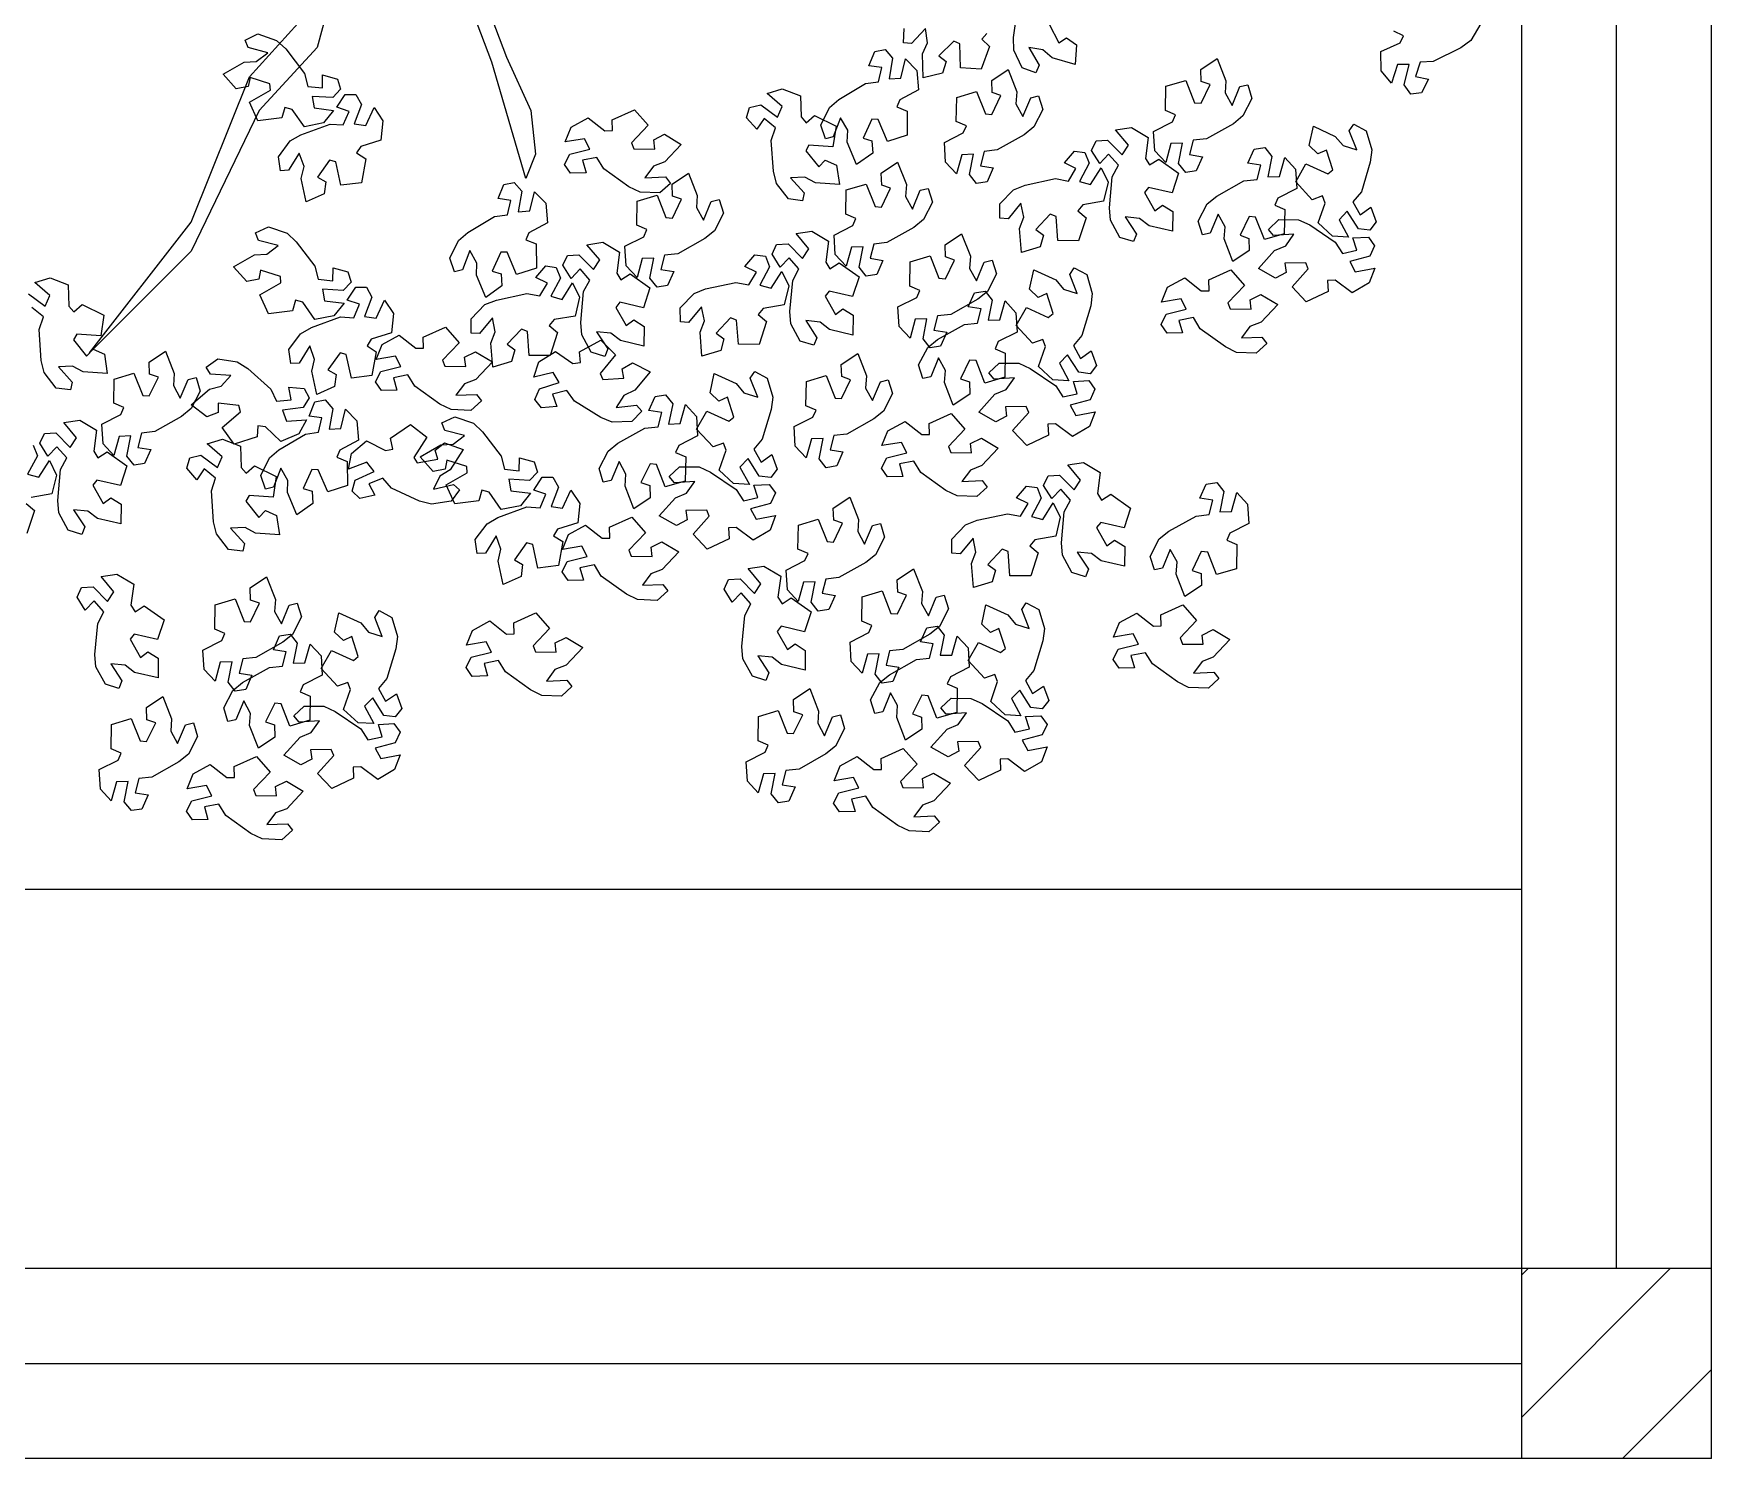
# Model space of a CAD drawing. Header units: centimetres. Extents: x -3096 to 13885, y -3131 to 5891.
# Drawn here: x 2919.3 to 3184.4, y 4113.3 to 4338.5 of the extents above; entities that cross this region are included whole.
import ezdxf

# ---------------------------------------------------------------- set-up
doc = ezdxf.new("R2010")
doc.units = ezdxf.units.CM
doc.layers.add('alberi', color=74, linetype='Continuous')

msp = doc.modelspace()

# ---------------------------------------------------------------- hatches: boundary and pattern name
at = {"transparency": 33554508}
h = msp.add_hatch(dxfattribs=at)
h.set_pattern_fill('ANSI31', color=256, scale=5)
h.paths.add_polyline_path([(2804.42, 4518.3), (2774.42, 4518.3), (2774.42, 4488.3), (2804.42, 4488.3)])
h.paths.add_polyline_path([(2804.42, 4143.3), (2774.42, 4143.3), (2774.42, 4113.3), (2804.42, 4113.3)])
h.paths.add_polyline_path([(3184.42, 4143.3), (3154.42, 4143.3), (3154.42, 4113.3), (3184.42, 4113.3)])

# ---------------------------------------------------------------- linework, layer by layer
for p, q in [((3154.42, 4518.3), (3154.42, 4143.3)), ((3184.42, 4113.3), (3184.42, 4518.3)), ((3169.42, 4143.3), (3169.42, 4488.3)), ((2804.42, 4203.3), (3154.42, 4203.3)), ((3184.42, 4143.3), (3154.42, 4143.3)), ((3154.42, 4143.3), (3154.42, 4113.3)), ((2804.42, 4128.3), (3154.42, 4128.3))]:
    msp.add_line(p, q)
for points in [[(3154.42, 4143.3), (3154.42, 4143.3), (2804.42, 4143.3), (2804.42, 4518.3)], [(3184.42, 4113.3), (3184.42, 4113.3), (2774.42, 4113.3), (2774.42, 4113.3)]]:
    msp.add_lwpolyline(points)
at = {"layer": 'alberi', "color": 42}
for points in [[(2969.53, 4356.19), (2964.17, 4336.29), (2954.97, 4326.34), (2944.25, 4304.14), (2928.16, 4288.06), (2944.25, 4308.73), (2953.44, 4331.7), (2961.1, 4340.12), (2964.17, 4349.3)], [(2984.85, 4354.66), (2991.75, 4340.88), (2994.05, 4334.76), (2997.88, 4326.34), (2998.65, 4319.45), (2997.11, 4315.62), (2991.75, 4333.99), (2989.45, 4340.12), (2981.79, 4348.54), (2979.49, 4353.9)]]:
    msp.add_lwpolyline(points, dxfattribs=at)
at = {"layer": 'alberi'}
for points in [[(3079.81, 4339.98), (3081.3, 4337.04), (3082.53, 4337.86), (3084.1, 4336.75), (3083.91, 4333.65), (3080.25, 4334.69), (3078.81, 4335.95), (3076.57, 4336.29), (3078.19, 4333.5), (3077.66, 4332.33), (3075.54, 4333.1), (3074.2, 4335.91), (3074.14, 4337.87), (3074.82, 4342.71)], [(3069.97, 4338.53), (3069.13, 4337.65), (3070.39, 4336.46), (3070.39, 4336.46), (3069.03, 4332.88), (3065.76, 4333.08), (3065.66, 4336.89), (3064.72, 4337.31), (3062.36, 4335.01), (3063.51, 4334.08), (3062.92, 4332.25), (3059.9, 4331.51), (3059.8, 4335.31), (3060.58, 4337.06), (3060.23, 4339.3), (3058.06, 4336.92), (3056.78, 4337.07), (3056.88, 4339.33)], [(3147.98, 4340.13), (3146.42, 4337.43), (3144.84, 4336.27), (3140.46, 4334.09), (3138.38, 4333.97), (3137.69, 4331.75), (3139.7, 4331.31), (3138.62, 4329.13), (3136.94, 4328.95), (3135.89, 4330.43), (3135.89, 4330.43), (3136.68, 4333.6), (3134.83, 4333.63), (3133.85, 4330.67), (3132.23, 4332.6), (3132.19, 4335.68), (3135.24, 4337.05), (3135.78, 4338.13), (3134.22, 4338.9)], [(2918.55, 4297.37), (2921.19, 4295.43), (2921.92, 4297.13), (2919.55, 4299.16), (2921.95, 4299.92), (2924.82, 4298.79), (2924.92, 4295.45), (2925.72, 4294.53), (2927.02, 4295.68), (2927.02, 4295.68), (2930.46, 4293.99), (2929.96, 4290.76), (2926.16, 4291), (2925.66, 4290.11), (2927.73, 4287.55), (2928.76, 4288.61), (2930.53, 4287.85), (2930.99, 4284.78), (2927.19, 4285.03), (2925.52, 4285.96), (2923.26, 4285.82), (2925.43, 4283.44), (2925.16, 4282.18), (2922.93, 4282.49), (2921.02, 4284.96), (2920.56, 4286.86), (2920.21, 4291.74), (2920.89, 4293.72), (2919.09, 4295.2)], [(2919.29, 4273.44), (2919.96, 4271.75), (2919.96, 4271.75), (2918.41, 4268.87), (2920.2, 4268.38), (2921.87, 4271.01), (2922.97, 4268.74), (2922.25, 4265.74), (2918.96, 4265.17)], [(2918.17, 4264.25), (2919.49, 4263.12), (2919.49, 4263.12), (2918.3, 4259.48)]]:
    msp.add_lwpolyline(points, dxfattribs=at)
for points in [[(2954.8, 4338.45), (2957.74, 4337.42), (2959.18, 4336.09), (2962.14, 4332.2), (2962.65, 4330.17), (2964.97, 4329.92), (2965.01, 4331.97), (2967.36, 4331.32), (2967.85, 4329.71), (2966.6, 4328.39), (2966.6, 4328.39), (2963.34, 4328.57), (2963.65, 4326.75), (2966.74, 4326.35), (2965.16, 4324.39), (2962.13, 4323.77), (2960.22, 4326.51), (2959.05, 4326.84), (2958.59, 4325.17), (2958.59, 4325.17), (2954.79, 4324.7), (2953.44, 4327.68), (2956.75, 4329.56), (2956.68, 4330.58), (2953.55, 4331.59), (2953.27, 4330.13), (2951.37, 4329.8), (2949.3, 4332.12), (2952.62, 4333.99), (2954.53, 4334.12), (2956.35, 4335.48), (2953.23, 4336.29), (2952.76, 4337.49)], [(3043.72, 4324.01), (3045.07, 4326.82), (3046.56, 4328.1), (3050.76, 4330.6), (3052.83, 4330.87), (3053.35, 4333.15), (3051.31, 4333.43), (3052.23, 4335.68), (3053.89, 4335.99), (3055.05, 4334.6), (3055.05, 4334.6), (3054.5, 4331.37), (3056.35, 4331.48), (3057.1, 4334.5), (3058.86, 4332.7), (3059.13, 4329.63), (3056.19, 4328.04), (3055.73, 4326.92), (3057.34, 4326.27), (3057.34, 4326.27), (3057.37, 4322.44), (3054.26, 4321.44), (3052.77, 4324.95), (3051.75, 4324.99), (3050.39, 4321.99), (3051.8, 4321.55), (3051.92, 4319.63), (3049.38, 4317.83), (3047.9, 4321.34), (3047.98, 4323.25), (3046.84, 4325.21), (3045.68, 4322.2), (3044.44, 4321.88)], [(3111.83, 4328.27), (3110.41, 4325.5), (3108.89, 4324.26), (3104.63, 4321.87), (3102.55, 4321.64), (3101.98, 4319.38), (3104.01, 4319.05), (3103.03, 4316.82), (3101.37, 4316.56), (3100.24, 4317.97), (3100.24, 4317.97), (3100.87, 4321.18), (3099.02, 4321.12), (3098.2, 4318.12), (3096.48, 4319.96), (3096.28, 4323.04), (3099.26, 4324.55), (3099.75, 4325.67), (3098.15, 4326.35), (3098.15, 4326.35), (3098.22, 4330.18), (3101.36, 4331.11), (3102.75, 4327.57), (3103.78, 4327.5), (3105.21, 4330.46), (3103.81, 4330.94), (3103.74, 4332.86), (3106.33, 4334.59), (3107.72, 4331.05), (3107.58, 4329.14), (3108.68, 4327.15), (3109.91, 4330.13), (3111.16, 4330.43)], [(3078.8, 4326.52), (3077.37, 4323.75), (3075.85, 4322.51), (3071.59, 4320.12), (3069.51, 4319.89), (3068.94, 4317.63), (3070.97, 4317.3), (3070, 4315.07), (3068.33, 4314.8), (3067.2, 4316.22), (3067.2, 4316.22), (3067.84, 4319.43), (3065.99, 4319.37), (3065.16, 4316.36), (3063.44, 4318.21), (3063.25, 4321.29), (3066.23, 4322.8), (3066.71, 4323.91), (3065.12, 4324.6), (3065.12, 4324.6), (3065.18, 4328.43), (3068.32, 4329.36), (3069.72, 4325.81), (3070.74, 4325.74), (3072.18, 4328.71), (3070.77, 4329.19), (3070.71, 4331.11), (3073.29, 4332.84), (3074.68, 4329.3), (3074.55, 4327.39), (3075.64, 4325.4), (3076.87, 4328.38), (3078.13, 4328.67)], [(2958.03, 4319.04), (2959.89, 4321.55), (2961.59, 4322.52), (2966.19, 4324.18), (2968.28, 4324.07), (2969.21, 4326.2), (2967.26, 4326.86), (2968.59, 4328.9), (2970.27, 4328.89), (2971.15, 4327.31), (2971.15, 4327.31), (2970, 4324.25), (2971.84, 4324), (2973.15, 4326.83), (2974.54, 4324.73), (2974.23, 4321.67), (2971.04, 4320.66), (2970.38, 4319.64), (2971.84, 4318.7), (2971.84, 4318.7), (2971.15, 4314.93), (2967.9, 4314.53), (2967.1, 4318.26), (2966.11, 4318.49), (2964.21, 4315.8), (2965.51, 4315.1), (2965.27, 4313.19), (2962.43, 4311.91), (2961.64, 4315.63), (2962.08, 4317.49), (2961.33, 4319.63), (2959.63, 4316.9), (2958.34, 4316.81)], [(3038.6, 4312.37), (3036.7, 4314.84), (3036.23, 4316.74), (3035.88, 4321.62), (3036.56, 4323.59), (3034.76, 4325.07), (3033.6, 4323.38), (3031.99, 4325.21), (3032.46, 4326.83), (3034.23, 4327.25), (3034.23, 4327.25), (3036.86, 4325.31), (3037.59, 4327), (3035.23, 4329.03), (3037.63, 4329.8), (3040.49, 4328.67), (3040.59, 4325.33), (3041.39, 4324.41), (3042.7, 4325.56), (3042.7, 4325.56), (3046.13, 4323.87), (3045.63, 4320.63), (3041.83, 4320.88), (3041.33, 4319.99), (3043.4, 4317.43), (3044.43, 4318.49), (3046.2, 4317.73), (3046.66, 4314.66), (3042.87, 4314.91), (3041.2, 4315.84), (3038.93, 4315.7), (3041.1, 4313.32), (3040.83, 4312.06)], [(3018.29, 4313.32), (3015.17, 4313.44), (3013.41, 4314.29), (3009.44, 4317.14), (3008.35, 4318.93), (3006.06, 4318.49), (3006.62, 4316.51), (3004.19, 4316.45), (3003.24, 4317.84), (3004.05, 4319.47), (3004.05, 4319.47), (3007.23, 4320.25), (3006.39, 4321.9), (3003.32, 4321.38), (3004.26, 4323.72), (3006.97, 4325.2), (3009.6, 4323.14), (3010.81, 4323.17), (3010.76, 4324.9), (3010.76, 4324.9), (3014.26, 4326.47), (3016.43, 4324.01), (3013.81, 4321.25), (3014.17, 4320.29), (3017.47, 4320.25), (3017.31, 4321.72), (3019.02, 4322.59), (3021.68, 4320.99), (3019.06, 4318.23), (3017.28, 4317.54), (3015.94, 4315.71), (3019.16, 4315.85), (3019.96, 4314.84)], [(3090.95, 4306.3), (3089.47, 4309.04), (3089.31, 4310.99), (3089.74, 4315.86), (3090.73, 4317.7), (3089.19, 4319.45), (3087.77, 4317.97), (3086.48, 4320.03), (3087.2, 4321.55), (3089.01, 4321.68), (3089.01, 4321.68), (3091.3, 4319.34), (3092.3, 4320.9), (3090.29, 4323.29), (3092.78, 4323.66), (3095.43, 4322.08), (3094.99, 4318.77), (3095.63, 4317.74), (3097.1, 4318.66), (3097.1, 4318.66), (3100.22, 4316.44), (3099.21, 4313.33), (3095.5, 4314.18), (3094.86, 4313.38), (3096.5, 4310.52), (3097.69, 4311.41), (3099.31, 4310.37), (3099.28, 4307.26), (3095.57, 4308.12), (3094.07, 4309.31), (3091.81, 4309.53), (3093.57, 4306.83), (3093.1, 4305.63)], [(3129.88, 4323.12), (3130.78, 4320.13), (3130.53, 4318.19), (3129.12, 4313.51), (3127.77, 4311.91), (3128.92, 4309.88), (3130.62, 4311.05), (3131.46, 4308.76), (3130.44, 4307.42), (3128.64, 4307.66), (3128.64, 4307.66), (3126.88, 4310.42), (3125.59, 4309.09), (3127.07, 4306.35), (3124.56, 4306.49), (3122.28, 4308.58), (3123.39, 4311.73), (3122.97, 4312.87), (3121.34, 4312.26), (3121.34, 4312.26), (3118.74, 4315.07), (3120.36, 4317.92), (3123.82, 4316.33), (3124.61, 4316.98), (3123.59, 4320.11), (3122.25, 4319.49), (3120.87, 4320.83), (3121.53, 4323.87), (3124.99, 4322.27), (3126.22, 4320.81), (3128.38, 4320.13), (3127.21, 4323.13), (3127.91, 4324.21)], [(3061.36, 4311.88), (3059.93, 4309.11), (3058.41, 4307.87), (3054.15, 4305.48), (3052.07, 4305.25), (3051.5, 4302.99), (3053.53, 4302.66), (3052.55, 4300.43), (3050.89, 4300.16), (3049.76, 4301.58), (3049.76, 4301.58), (3050.4, 4304.79), (3048.55, 4304.73), (3047.72, 4301.73), (3046, 4303.57), (3045.81, 4306.65), (3048.78, 4308.16), (3049.27, 4309.28), (3047.68, 4309.96), (3047.68, 4309.96), (3047.74, 4313.79), (3050.88, 4314.72), (3052.28, 4311.18), (3053.3, 4311.1), (3054.74, 4314.07), (3053.33, 4314.55), (3053.26, 4316.47), (3055.85, 4318.2), (3057.24, 4314.66), (3057.11, 4312.75), (3058.2, 4310.76), (3059.43, 4313.74), (3060.69, 4314.03)], [(3072, 4311.58), (3074.17, 4313.81), (3075.99, 4314.55), (3080.77, 4315.58), (3082.82, 4315.19), (3084.03, 4317.18), (3082.19, 4318.09), (3083.78, 4319.94), (3085.44, 4319.7), (3086.11, 4318.02), (3086.11, 4318.02), (3084.56, 4315.13), (3086.34, 4314.65), (3088.02, 4317.28), (3089.12, 4315.01), (3088.4, 4312.01), (3085.11, 4311.44), (3084.31, 4310.52), (3085.64, 4309.39), (3085.64, 4309.39), (3084.45, 4305.75), (3081.18, 4305.79), (3080.88, 4309.59), (3079.93, 4309.96), (3077.68, 4307.54), (3078.88, 4306.67), (3078.38, 4304.82), (3075.41, 4303.92), (3075.12, 4307.72), (3075.8, 4309.5), (3075.34, 4311.72), (3073.29, 4309.24), (3072.01, 4309.32)], [(3103.33, 4308.84), (3104.77, 4311.61), (3106.29, 4312.84), (3110.56, 4315.22), (3112.64, 4315.44), (3113.22, 4317.69), (3111.19, 4318.03), (3112.17, 4320.26), (3113.84, 4320.52), (3114.96, 4319.1), (3114.96, 4319.1), (3114.32, 4315.89), (3116.17, 4315.94), (3117.01, 4318.95), (3118.72, 4317.1), (3118.9, 4314.02), (3115.92, 4312.51), (3115.43, 4311.4), (3117.02, 4310.71), (3117.02, 4310.71), (3116.94, 4306.88), (3113.8, 4305.96), (3112.41, 4309.51), (3111.39, 4309.59), (3109.95, 4306.63), (3111.35, 4306.14), (3111.41, 4304.22), (3108.82, 4302.5), (3107.44, 4306.05), (3107.58, 4307.95), (3106.49, 4309.95), (3105.25, 4306.97), (3103.99, 4306.68)], [(3028.32, 4310.13), (3026.9, 4307.35), (3025.37, 4306.12), (3021.11, 4303.72), (3019.04, 4303.5), (3018.46, 4301.24), (3020.49, 4300.91), (3019.52, 4298.68), (3017.86, 4298.41), (3016.73, 4299.83), (3016.73, 4299.83), (3017.36, 4303.04), (3015.51, 4302.98), (3014.68, 4299.97), (3012.97, 4301.82), (3012.77, 4304.89), (3015.75, 4306.41), (3016.24, 4307.52), (3014.64, 4308.21), (3014.64, 4308.21), (3014.71, 4312.04), (3017.85, 4312.97), (3019.24, 4309.42), (3020.26, 4309.35), (3021.7, 4312.32), (3020.3, 4312.8), (3020.23, 4314.72), (3022.81, 4316.45), (3024.2, 4312.91), (3024.07, 4311), (3025.17, 4309.01), (3026.4, 4311.99), (3027.65, 4312.28)], [(2985.12, 4303), (2986.48, 4305.81), (2987.97, 4307.09), (2992.17, 4309.59), (2994.24, 4309.86), (2994.76, 4312.14), (2992.72, 4312.42), (2993.64, 4314.67), (2995.29, 4314.98), (2996.46, 4313.59), (2996.46, 4313.59), (2995.9, 4310.36), (2997.75, 4310.47), (2998.5, 4313.49), (3000.27, 4311.69), (3000.54, 4308.62), (2997.6, 4307.03), (2997.14, 4305.91), (2998.75, 4305.26), (2998.75, 4305.26), (2998.78, 4301.43), (2995.66, 4300.43), (2994.18, 4303.94), (2993.16, 4303.98), (2991.79, 4300.98), (2993.21, 4300.54), (2993.32, 4298.62), (2990.78, 4296.82), (2989.3, 4300.33), (2989.39, 4302.24), (2988.25, 4304.2), (2987.09, 4301.19), (2985.84, 4300.87)], [(2956.45, 4307.98), (2959.39, 4306.96), (2960.83, 4305.62), (2963.79, 4301.73), (2964.3, 4299.7), (2966.62, 4299.45), (2966.66, 4301.51), (2969.01, 4300.85), (2969.5, 4299.24), (2968.25, 4297.92), (2968.25, 4297.92), (2964.98, 4298.11), (2965.3, 4296.28), (2968.39, 4295.88), (2966.8, 4293.92), (2963.78, 4293.31), (2961.87, 4296.05), (2960.7, 4296.37), (2960.24, 4294.7), (2960.24, 4294.7), (2956.44, 4294.23), (2955.09, 4297.22), (2958.4, 4299.09), (2958.33, 4300.11), (2955.2, 4301.12), (2954.92, 4299.67), (2953.02, 4299.33), (2950.95, 4301.65), (2954.27, 4303.52), (2956.18, 4303.65), (2957.99, 4305.01), (2954.87, 4305.82), (2954.41, 4307.02)], [(3116.05, 4309.13), (3119.17, 4309.09), (3120.95, 4308.28), (3124.99, 4305.53), (3126.12, 4303.77), (3128.4, 4304.27), (3127.79, 4306.23), (3130.22, 4306.35), (3131.2, 4304.98), (3130.43, 4303.34), (3130.43, 4303.34), (3127.28, 4302.48), (3128.16, 4300.85), (3131.22, 4301.45), (3130.33, 4299.09), (3127.66, 4297.54), (3124.98, 4299.53), (3123.77, 4299.47), (3123.86, 4297.74), (3123.86, 4297.74), (3120.41, 4296.09), (3118.18, 4298.49), (3120.73, 4301.32), (3120.33, 4302.26), (3117.04, 4302.23), (3117.24, 4300.76), (3115.55, 4299.84), (3112.84, 4301.38), (3115.4, 4304.21), (3117.16, 4304.94), (3118.46, 4306.81), (3115.24, 4306.58), (3114.42, 4307.57)], [(3007.44, 4288.15), (3005.95, 4290.9), (3005.8, 4292.85), (3006.23, 4297.72), (3007.22, 4299.56), (3005.68, 4301.31), (3004.26, 4299.82), (3002.97, 4301.89), (3003.69, 4303.41), (3005.5, 4303.54), (3005.5, 4303.54), (3007.79, 4301.2), (3008.79, 4302.76), (3006.77, 4305.14), (3009.27, 4305.52), (3011.91, 4303.94), (3011.48, 4300.62), (3012.12, 4299.59), (3013.59, 4300.52), (3013.59, 4300.52), (3016.71, 4298.3), (3015.7, 4295.19), (3011.99, 4296.04), (3011.35, 4295.24), (3012.98, 4292.38), (3014.17, 4293.26), (3015.8, 4292.23), (3015.76, 4289.12), (3012.05, 4289.98), (3010.56, 4291.17), (3008.3, 4291.39), (3010.06, 4288.69), (3009.59, 4287.49)], [(3040.47, 4289.9), (3038.99, 4292.65), (3038.83, 4294.6), (3039.27, 4299.47), (3040.26, 4301.31), (3038.72, 4303.06), (3037.29, 4301.57), (3036.01, 4303.64), (3036.73, 4305.16), (3038.54, 4305.29), (3038.54, 4305.29), (3040.82, 4302.95), (3041.82, 4304.51), (3039.81, 4306.9), (3042.3, 4307.27), (3044.95, 4305.69), (3044.51, 4302.38), (3045.16, 4301.34), (3046.63, 4302.27), (3046.63, 4302.27), (3049.75, 4300.05), (3048.74, 4296.94), (3045.02, 4297.79), (3044.39, 4296.99), (3046.02, 4294.13), (3047.21, 4295.01), (3048.83, 4293.98), (3048.8, 4290.87), (3045.09, 4291.73), (3043.59, 4292.92), (3041.33, 4293.14), (3043.09, 4290.44), (3042.63, 4289.24)], [(3071.45, 4300.53), (3070.03, 4297.76), (3068.51, 4296.52), (3064.24, 4294.13), (3062.17, 4293.9), (3061.59, 4291.64), (3063.62, 4291.31), (3062.65, 4289.08), (3060.99, 4288.82), (3059.86, 4290.24), (3059.86, 4290.24), (3060.49, 4293.44), (3058.64, 4293.38), (3057.81, 4290.38), (3056.1, 4292.22), (3055.9, 4295.3), (3058.88, 4296.81), (3059.37, 4297.93), (3057.77, 4298.61), (3057.77, 4298.61), (3057.84, 4302.44), (3060.98, 4303.37), (3062.37, 4299.83), (3063.39, 4299.76), (3064.83, 4302.72), (3063.43, 4303.2), (3063.36, 4305.12), (3065.94, 4306.85), (3067.34, 4303.31), (3067.2, 4301.4), (3068.3, 4299.41), (3069.53, 4302.39), (3070.78, 4302.69)], [(3021.52, 4295.19), (3023.7, 4297.42), (3025.52, 4298.15), (3030.29, 4299.19), (3032.34, 4298.8), (3033.56, 4300.79), (3031.71, 4301.7), (3033.3, 4303.55), (3034.97, 4303.31), (3035.63, 4301.62), (3035.63, 4301.62), (3034.08, 4298.74), (3035.87, 4298.26), (3037.54, 4300.89), (3038.64, 4298.62), (3037.92, 4295.62), (3034.63, 4295.05), (3033.84, 4294.13), (3035.16, 4293), (3035.16, 4293), (3033.97, 4289.36), (3030.7, 4289.4), (3030.41, 4293.2), (3029.45, 4293.56), (3027.21, 4291.15), (3028.41, 4290.28), (3027.91, 4288.42), (3024.93, 4287.53), (3024.64, 4291.32), (3025.33, 4293.11), (3024.86, 4295.33), (3022.81, 4292.85), (3021.53, 4292.93)], [(2988.49, 4293.43), (2990.66, 4295.67), (2992.48, 4296.4), (2997.26, 4297.44), (2999.31, 4297.04), (3000.52, 4299.04), (2998.68, 4299.95), (3000.26, 4301.79), (3001.93, 4301.56), (3002.59, 4299.87), (3002.59, 4299.87), (3001.05, 4296.99), (3002.83, 4296.5), (3004.51, 4299.13), (3005.61, 4296.87), (3004.89, 4293.87), (3001.6, 4293.3), (3000.8, 4292.38), (3002.13, 4291.25), (3002.13, 4291.25), (3000.94, 4287.61), (2997.66, 4287.64), (2997.37, 4291.44), (2996.42, 4291.81), (2994.17, 4289.4), (2995.37, 4288.53), (2994.87, 4286.67), (2991.89, 4285.78), (2991.6, 4289.57), (2992.29, 4291.36), (2991.83, 4293.58), (2989.78, 4291.09), (2988.49, 4291.18)], [(3085.72, 4300.42), (3086.61, 4297.44), (3086.37, 4295.49), (3084.95, 4290.81), (3083.61, 4289.21), (3084.76, 4287.18), (3086.45, 4288.35), (3087.29, 4286.07), (3086.28, 4284.72), (3084.48, 4284.97), (3084.48, 4284.97), (3082.71, 4287.72), (3081.42, 4286.4), (3082.9, 4283.65), (3080.39, 4283.8), (3078.12, 4285.88), (3079.22, 4289.04), (3078.8, 4290.18), (3077.17, 4289.57), (3077.17, 4289.57), (3074.57, 4292.38), (3076.19, 4295.22), (3079.65, 4293.63), (3080.44, 4294.29), (3079.42, 4297.42), (3078.08, 4296.79), (3076.7, 4298.13), (3077.37, 4301.17), (3080.82, 4299.58), (3082.05, 4298.11), (3084.21, 4297.43), (3083.04, 4300.43), (3083.74, 4301.51)], [(3112.52, 4288.01), (3109.41, 4288.13), (3107.64, 4288.99), (3103.67, 4291.83), (3102.58, 4293.62), (3100.3, 4293.18), (3100.86, 4291.2), (3098.42, 4291.14), (3097.48, 4292.54), (3098.28, 4294.16), (3098.28, 4294.16), (3101.46, 4294.94), (3100.62, 4296.6), (3097.55, 4296.07), (3098.49, 4298.41), (3101.2, 4299.89), (3103.83, 4297.83), (3105.05, 4297.86), (3104.99, 4299.6), (3104.99, 4299.6), (3108.49, 4301.16), (3110.66, 4298.7), (3108.04, 4295.94), (3108.41, 4294.98), (3111.7, 4294.94), (3111.54, 4296.41), (3113.25, 4297.29), (3115.92, 4295.68), (3113.3, 4292.92), (3111.51, 4292.23), (3110.17, 4290.4), (3113.39, 4290.54), (3114.19, 4289.53)], [(2959.68, 4288.58), (2961.54, 4291.08), (2963.24, 4292.05), (2967.84, 4293.72), (2969.92, 4293.6), (2970.86, 4295.74), (2968.91, 4296.39), (2970.24, 4298.44), (2971.92, 4298.43), (2972.8, 4296.84), (2972.8, 4296.84), (2971.65, 4293.78), (2973.49, 4293.54), (2974.8, 4296.37), (2976.19, 4294.27), (2975.88, 4291.2), (2972.69, 4290.19), (2972.03, 4289.17), (2973.49, 4288.23), (2973.49, 4288.23), (2972.8, 4284.47), (2969.55, 4284.06), (2968.75, 4287.79), (2967.76, 4288.03), (2965.86, 4285.34), (2967.16, 4284.63), (2966.91, 4282.73), (2964.08, 4281.44), (2963.29, 4285.16), (2963.73, 4287.02), (2962.98, 4289.17), (2961.28, 4286.43), (2959.99, 4286.34)], [(3059.17, 4286.14), (3060.6, 4288.91), (3062.13, 4290.14), (3066.39, 4292.52), (3068.47, 4292.74), (3069.05, 4295), (3067.02, 4295.33), (3068.01, 4297.56), (3069.67, 4297.82), (3070.8, 4296.4), (3070.8, 4296.4), (3070.15, 4293.19), (3072, 4293.25), (3072.84, 4296.25), (3074.55, 4294.4), (3074.73, 4291.32), (3071.75, 4289.82), (3071.26, 4288.71), (3072.85, 4288.01), (3072.85, 4288.01), (3072.77, 4284.18), (3069.63, 4283.27), (3068.25, 4286.82), (3067.22, 4286.89), (3065.78, 4283.93), (3067.18, 4283.45), (3067.24, 4281.53), (3064.65, 4279.8), (3063.27, 4283.35), (3063.41, 4285.26), (3062.32, 4287.25), (3061.08, 4284.28), (3059.83, 4283.99)], [(2988.43, 4278.95), (2985.31, 4279.07), (2983.55, 4279.93), (2979.58, 4282.77), (2978.49, 4284.56), (2976.21, 4284.12), (2976.76, 4282.14), (2974.33, 4282.08), (2973.39, 4283.48), (2974.19, 4285.1), (2974.19, 4285.1), (2977.37, 4285.89), (2976.53, 4287.54), (2973.46, 4287.01), (2974.4, 4289.35), (2977.11, 4290.83), (2979.74, 4288.77), (2980.96, 4288.8), (2980.9, 4290.54), (2980.9, 4290.54), (2984.4, 4292.1), (2986.57, 4289.65), (2983.95, 4286.88), (2984.32, 4285.93), (2987.61, 4285.88), (2987.45, 4287.35), (2989.16, 4288.23), (2991.83, 4286.62), (2989.2, 4283.86), (2987.42, 4283.17), (2986.08, 4281.34), (2989.3, 4281.48), (2990.1, 4280.47)], [(3013.88, 4277.18), (3010.76, 4277.09), (3008.95, 4277.82), (3004.79, 4280.4), (3003.59, 4282.11), (3001.33, 4281.52), (3002.02, 4279.58), (2999.6, 4279.35), (2998.56, 4280.68), (2999.26, 4282.36), (2999.26, 4282.36), (3002.37, 4283.35), (3001.43, 4284.94), (2998.4, 4284.21), (2999.18, 4286.61), (3001.78, 4288.27), (3004.55, 4286.39), (3005.76, 4286.5), (3005.59, 4288.23), (3005.59, 4288.23), (3008.97, 4290.03), (3011.3, 4287.73), (3008.87, 4284.79), (3009.3, 4283.86), (3012.59, 4284.04), (3012.33, 4285.5), (3013.98, 4286.49), (3016.75, 4285.06), (3014.32, 4282.13), (3012.59, 4281.32), (3011.37, 4279.4), (3014.58, 4279.77), (3015.44, 4278.81)], [(2945.68, 4282), (2944.26, 4279.23), (2942.74, 4278), (2938.48, 4275.6), (2936.4, 4275.37), (2935.83, 4273.11), (2937.86, 4272.78), (2936.88, 4270.55), (2935.22, 4270.29), (2934.09, 4271.71), (2934.09, 4271.71), (2934.72, 4274.91), (2932.87, 4274.85), (2932.05, 4271.85), (2930.33, 4273.69), (2930.13, 4276.77), (2933.11, 4278.28), (2933.6, 4279.4), (2932, 4280.09), (2932, 4280.09), (2932.07, 4283.91), (2935.21, 4284.84), (2936.61, 4281.3), (2937.63, 4281.23), (2939.06, 4284.19), (2937.66, 4284.67), (2937.59, 4286.59), (2940.18, 4288.32), (2941.57, 4284.78), (2941.43, 4282.87), (2942.53, 4280.88), (2943.76, 4283.86), (2945.01, 4284.16)], [(2948.44, 4287.09), (2951.53, 4286.64), (2953.19, 4285.59), (2956.83, 4282.33), (2957.71, 4280.43), (2960.03, 4280.62), (2959.69, 4282.65), (2962.12, 4282.44), (2962.91, 4280.95), (2961.92, 4279.43), (2961.92, 4279.43), (2958.68, 4278.99), (2959.33, 4277.26), (2962.45, 4277.45), (2961.25, 4275.23), (2958.4, 4274.05), (2956.01, 4276.38), (2954.8, 4276.49), (2954.66, 4274.76), (2954.66, 4274.76), (2951.02, 4273.59), (2949.13, 4276.26), (2952.03, 4278.72), (2951.77, 4279.71), (2948.5, 4280.12), (2948.5, 4278.64), (2946.7, 4277.95), (2944.23, 4279.84), (2947.14, 4282.3), (2948.99, 4282.79), (2950.52, 4284.46), (2947.3, 4284.67), (2946.62, 4285.76)], [(3055.05, 4281.62), (3053.62, 4278.85), (3052.1, 4277.61), (3047.84, 4275.22), (3045.76, 4274.99), (3045.19, 4272.73), (3047.22, 4272.4), (3046.24, 4270.17), (3044.58, 4269.9), (3043.45, 4271.32), (3043.45, 4271.32), (3044.09, 4274.53), (3042.24, 4274.47), (3041.41, 4271.47), (3039.69, 4273.31), (3039.5, 4276.39), (3042.47, 4277.9), (3042.96, 4279.01), (3041.37, 4279.7), (3041.37, 4279.7), (3041.43, 4283.53), (3044.57, 4284.46), (3045.97, 4280.91), (3046.99, 4280.84), (3048.43, 4283.81), (3047.02, 4284.29), (3046.95, 4286.21), (3049.54, 4287.94), (3050.93, 4284.4), (3050.8, 4282.49), (3051.89, 4280.5), (3053.12, 4283.48), (3054.38, 4283.77)], [(3071.88, 4286.43), (3075, 4286.4), (3076.78, 4285.58), (3080.83, 4282.84), (3081.95, 4281.08), (3084.23, 4281.57), (3083.62, 4283.54), (3086.06, 4283.66), (3087.03, 4282.29), (3086.27, 4280.64), (3086.27, 4280.64), (3083.11, 4279.78), (3083.99, 4278.15), (3087.05, 4278.75), (3086.16, 4276.39), (3083.5, 4274.84), (3080.81, 4276.84), (3079.6, 4276.78), (3079.69, 4275.04), (3079.69, 4275.04), (3076.24, 4273.39), (3074.01, 4275.79), (3076.56, 4278.62), (3076.17, 4279.57), (3072.87, 4279.53), (3073.07, 4278.06), (3071.38, 4277.15), (3068.68, 4278.69), (3071.23, 4281.51), (3073, 4282.24), (3074.29, 4284.11), (3071.08, 4283.88), (3070.25, 4284.88)], [(3035.24, 4284.03), (3036.13, 4281.04), (3035.89, 4279.1), (3034.47, 4274.42), (3033.13, 4272.82), (3034.28, 4270.79), (3035.97, 4271.96), (3036.81, 4269.68), (3035.8, 4268.33), (3034, 4268.57), (3034, 4268.57), (3032.24, 4271.33), (3030.94, 4270), (3032.43, 4267.26), (3029.91, 4267.4), (3027.64, 4269.49), (3028.74, 4272.65), (3028.32, 4273.79), (3026.7, 4273.18), (3026.7, 4273.18), (3024.09, 4275.99), (3025.72, 4278.83), (3029.18, 4277.24), (3029.96, 4277.89), (3028.95, 4281.03), (3027.6, 4280.4), (3026.22, 4281.74), (3026.89, 4284.78), (3030.35, 4283.19), (3031.57, 4281.72), (3033.74, 4281.04), (3032.56, 4284.04), (3033.27, 4285.12)], [(3008.69, 4269.75), (3010.12, 4272.52), (3011.65, 4273.75), (3015.92, 4276.13), (3018, 4276.35), (3018.58, 4278.61), (3016.55, 4278.94), (3017.53, 4281.17), (3019.19, 4281.43), (3020.32, 4280.01), (3020.32, 4280.01), (3019.67, 4276.8), (3021.52, 4276.86), (3022.36, 4279.86), (3024.07, 4278.01), (3024.26, 4274.93), (3021.27, 4273.43), (3020.78, 4272.31), (3022.37, 4271.62), (3022.37, 4271.62), (3022.3, 4267.79), (3019.15, 4266.88), (3017.77, 4270.42), (3016.75, 4270.5), (3015.3, 4267.54), (3016.7, 4267.06), (3016.76, 4265.13), (3014.17, 4263.41), (3012.79, 4266.96), (3012.93, 4268.87), (3011.85, 4270.86), (3010.61, 4267.89), (3009.35, 4267.59)], [(2955.26, 4268.64), (2956.62, 4271.45), (2958.11, 4272.72), (2962.31, 4275.22), (2964.38, 4275.5), (2964.9, 4277.77), (2962.86, 4278.05), (2963.78, 4280.3), (2965.43, 4280.61), (2966.6, 4279.22), (2966.6, 4279.22), (2966.05, 4276), (2967.89, 4276.1), (2968.65, 4279.13), (2970.41, 4277.33), (2970.68, 4274.26), (2967.74, 4272.67), (2967.28, 4271.54), (2968.89, 4270.89), (2968.89, 4270.89), (2968.92, 4267.07), (2965.81, 4266.06), (2964.32, 4269.57), (2963.3, 4269.61), (2961.94, 4266.62), (2963.35, 4266.17), (2963.47, 4264.25), (2960.93, 4262.46), (2959.45, 4265.96), (2959.53, 4267.87), (2958.39, 4269.83), (2957.23, 4266.83), (2955.99, 4266.5)], [(3068.35, 4265.32), (3065.24, 4265.43), (3063.47, 4266.29), (3059.5, 4269.14), (3058.42, 4270.92), (3056.13, 4270.49), (3056.69, 4268.51), (3054.25, 4268.45), (3053.31, 4269.84), (3054.12, 4271.46), (3054.12, 4271.46), (3057.29, 4272.25), (3056.46, 4273.9), (3053.38, 4273.38), (3054.32, 4275.71), (3057.03, 4277.19), (3059.66, 4275.13), (3060.88, 4275.16), (3060.83, 4276.9), (3060.83, 4276.9), (3064.32, 4278.46), (3066.49, 4276.01), (3063.87, 4273.24), (3064.24, 4272.29), (3067.53, 4272.24), (3067.37, 4273.72), (3069.09, 4274.59), (3071.75, 4272.98), (3069.13, 4270.22), (3067.34, 4269.53), (3066, 4267.7), (3069.22, 4267.85), (3070.02, 4266.83)], [(2924.8, 4260.03), (2923.32, 4262.77), (2923.16, 4264.72), (2923.59, 4269.59), (2924.58, 4271.43), (2923.04, 4273.18), (2921.62, 4271.7), (2920.33, 4273.76), (2921.05, 4275.28), (2922.86, 4275.41), (2922.86, 4275.41), (2925.15, 4273.08), (2926.15, 4274.64), (2924.14, 4277.02), (2926.63, 4277.39), (2929.28, 4275.81), (2928.84, 4272.5), (2929.48, 4271.47), (2930.95, 4272.39), (2930.95, 4272.39), (2934.07, 4270.18), (2933.06, 4267.06), (2929.35, 4267.91), (2928.72, 4267.11), (2930.35, 4264.25), (2931.54, 4265.14), (2933.16, 4264.11), (2933.13, 4261), (2929.42, 4261.85), (2927.92, 4263.04), (2925.66, 4263.26), (2927.42, 4260.56), (2926.95, 4259.36)], [(2985.31, 4264.59), (2982.23, 4264.11), (2980.33, 4264.62), (2975.9, 4266.67), (2974.5, 4268.23), (2972.33, 4267.37), (2973.25, 4265.53), (2970.87, 4265.01), (2969.68, 4266.2), (2970.17, 4267.95), (2970.17, 4267.95), (2973.14, 4269.32), (2972.01, 4270.78), (2969.09, 4269.69), (2969.58, 4272.16), (2971.96, 4274.12), (2974.93, 4272.6), (2976.12, 4272.85), (2975.74, 4274.55), (2975.74, 4274.55), (2978.88, 4276.74), (2981.47, 4274.74), (2979.42, 4271.53), (2979.96, 4270.66), (2983.2, 4271.23), (2982.77, 4272.65), (2984.29, 4273.83), (2987.2, 4272.75), (2985.15, 4269.55), (2983.52, 4268.54), (2982.55, 4266.49), (2985.69, 4267.23), (2986.66, 4266.39)], [(2985.89, 4277.95), (2988.84, 4276.93), (2990.27, 4275.59), (2993.23, 4271.7), (2993.75, 4269.67), (2996.06, 4269.42), (2996.11, 4271.48), (2998.45, 4270.82), (2998.95, 4269.21), (2997.7, 4267.89), (2997.7, 4267.89), (2994.43, 4268.08), (2994.75, 4266.25), (2997.84, 4265.85), (2996.25, 4263.89), (2993.23, 4263.28), (2991.32, 4266.02), (2990.15, 4266.35), (2989.69, 4264.67), (2989.69, 4264.67), (2985.89, 4264.21), (2984.53, 4267.19), (2987.85, 4269.06), (2987.78, 4270.08), (2984.64, 4271.1), (2984.36, 4269.64), (2982.47, 4269.31), (2980.4, 4271.63), (2983.71, 4273.49), (2985.62, 4273.63), (2987.44, 4274.99), (2984.32, 4275.79), (2983.86, 4276.99)], [(2950.15, 4256.99), (2948.24, 4259.46), (2947.78, 4261.36), (2947.43, 4266.24), (2948.11, 4268.22), (2946.31, 4269.7), (2945.14, 4268), (2943.54, 4269.83), (2944.01, 4271.45), (2945.78, 4271.87), (2945.78, 4271.87), (2948.41, 4269.93), (2949.14, 4271.63), (2946.78, 4273.66), (2949.17, 4274.42), (2952.04, 4273.29), (2952.14, 4269.95), (2952.94, 4269.03), (2954.24, 4270.18), (2954.24, 4270.18), (2957.68, 4268.49), (2957.18, 4265.26), (2953.38, 4265.5), (2952.88, 4264.61), (2954.95, 4262.05), (2955.98, 4263.11), (2957.75, 4262.35), (2958.21, 4259.28), (2954.41, 4259.53), (2952.75, 4260.46), (2950.48, 4260.32), (2952.65, 4257.94), (2952.38, 4256.68)], [(3083.38, 4253.34), (3081.89, 4256.08), (3081.74, 4258.04), (3082.17, 4262.91), (3083.16, 4264.75), (3081.62, 4266.5), (3080.2, 4265.01), (3078.91, 4267.07), (3079.63, 4268.6), (3081.44, 4268.73), (3081.44, 4268.73), (3083.73, 4266.39), (3084.73, 4267.95), (3082.72, 4270.33), (3085.21, 4270.7), (3087.85, 4269.12), (3087.42, 4265.81), (3088.06, 4264.78), (3089.53, 4265.71), (3089.53, 4265.71), (3092.65, 4263.49), (3091.64, 4260.37), (3087.93, 4261.23), (3087.29, 4260.42), (3088.92, 4257.56), (3090.11, 4258.45), (3091.74, 4257.42), (3091.7, 4254.31), (3087.99, 4255.16), (3086.5, 4256.35), (3084.24, 4256.57), (3086, 4253.88), (3085.53, 4252.67)], [(2989.13, 4258.55), (2990.99, 4261.05), (2992.69, 4262.02), (2997.28, 4263.69), (2999.37, 4263.57), (3000.3, 4265.71), (2998.36, 4266.37), (2999.68, 4268.41), (3001.37, 4268.4), (3002.25, 4266.81), (3002.25, 4266.81), (3001.1, 4263.75), (3002.93, 4263.51), (3004.24, 4266.34), (3005.64, 4264.24), (3005.32, 4261.17), (3002.14, 4260.16), (3001.48, 4259.14), (3002.94, 4258.21), (3002.94, 4258.21), (3002.25, 4254.44), (2999, 4254.04), (2998.2, 4257.76), (2997.2, 4258), (2995.3, 4255.31), (2996.61, 4254.61), (2996.36, 4252.7), (2993.53, 4251.41), (2992.73, 4255.14), (2993.18, 4257), (2992.42, 4259.14), (2990.72, 4256.4), (2989.44, 4256.31)], [(3021.4, 4270.04), (3024.52, 4270.01), (3026.31, 4269.19), (3030.35, 4266.44), (3031.48, 4264.68), (3033.76, 4265.18), (3033.15, 4267.14), (3035.58, 4267.26), (3036.56, 4265.9), (3035.79, 4264.25), (3035.79, 4264.25), (3032.63, 4263.39), (3033.51, 4261.76), (3036.57, 4262.36), (3035.69, 4260), (3033.02, 4258.45), (3030.34, 4260.45), (3029.12, 4260.39), (3029.22, 4258.65), (3029.22, 4258.65), (3025.76, 4257), (3023.53, 4259.4), (3026.08, 4262.23), (3025.69, 4263.18), (3022.4, 4263.14), (3022.59, 4261.67), (3020.9, 4260.76), (3018.2, 4262.3), (3020.75, 4265.12), (3022.52, 4265.85), (3023.81, 4267.72), (3020.6, 4267.49), (3019.78, 4268.49)], [(3053.78, 4258.93), (3052.36, 4256.15), (3050.84, 4254.92), (3046.58, 4252.52), (3044.5, 4252.29), (3043.93, 4250.04), (3045.96, 4249.7), (3044.98, 4247.47), (3043.32, 4247.21), (3042.19, 4248.63), (3042.19, 4248.63), (3042.82, 4251.84), (3040.97, 4251.78), (3040.15, 4248.77), (3038.43, 4250.61), (3038.23, 4253.69), (3041.21, 4255.21), (3041.7, 4256.32), (3040.1, 4257.01), (3040.1, 4257.01), (3040.17, 4260.83), (3043.31, 4261.76), (3044.71, 4258.22), (3045.73, 4258.15), (3047.16, 4261.11), (3045.76, 4261.59), (3045.69, 4263.51), (3048.28, 4265.24), (3049.67, 4261.7), (3049.54, 4259.79), (3050.63, 4257.81), (3051.86, 4260.78), (3053.12, 4261.08)], [(3064.43, 4258.62), (3066.6, 4260.86), (3068.42, 4261.59), (3073.2, 4262.63), (3075.25, 4262.23), (3076.46, 4264.22), (3074.62, 4265.14), (3076.2, 4266.98), (3077.87, 4266.75), (3078.54, 4265.06), (3078.54, 4265.06), (3076.99, 4262.18), (3078.77, 4261.69), (3080.45, 4264.32), (3081.55, 4262.06), (3080.83, 4259.06), (3077.54, 4258.48), (3076.74, 4257.56), (3078.07, 4256.44), (3078.07, 4256.44), (3076.88, 4252.8), (3073.6, 4252.83), (3073.31, 4256.63), (3072.36, 4257), (3070.11, 4254.59), (3071.31, 4253.72), (3070.81, 4251.86), (3067.83, 4250.96), (3067.54, 4254.76), (3068.23, 4256.54), (3067.77, 4258.77), (3065.72, 4256.28), (3064.43, 4256.37)], [(3095.76, 4255.88), (3097.19, 4258.65), (3098.72, 4259.88), (3102.99, 4262.26), (3105.07, 4262.48), (3105.65, 4264.74), (3103.62, 4265.07), (3104.6, 4267.3), (3106.27, 4267.56), (3107.39, 4266.14), (3107.39, 4266.14), (3106.75, 4262.93), (3108.6, 4262.99), (3109.43, 4265.99), (3111.15, 4264.14), (3111.33, 4261.06), (3108.35, 4259.56), (3107.85, 4258.44), (3109.45, 4257.75), (3109.45, 4257.75), (3109.37, 4253.92), (3106.23, 4253.01), (3104.84, 4256.56), (3103.82, 4256.63), (3102.37, 4253.67), (3103.78, 4253.19), (3103.84, 4251.26), (3101.25, 4249.54), (3099.87, 4253.09), (3100.01, 4255), (3098.92, 4256.99), (3097.68, 4254.02), (3096.42, 4253.73)], [(3017.88, 4248.93), (3014.76, 4249.04), (3013, 4249.9), (3009.02, 4252.75), (3007.94, 4254.53), (3005.65, 4254.09), (3006.21, 4252.12), (3003.78, 4252.05), (3002.83, 4253.45), (3003.64, 4255.07), (3003.64, 4255.07), (3006.82, 4255.86), (3005.98, 4257.51), (3002.9, 4256.98), (3003.85, 4259.32), (3006.55, 4260.8), (3009.19, 4258.74), (3010.4, 4258.77), (3010.35, 4260.51), (3010.35, 4260.51), (3013.85, 4262.07), (3016.02, 4259.62), (3013.4, 4256.85), (3013.76, 4255.9), (3017.06, 4255.85), (3016.9, 4257.32), (3018.61, 4258.2), (3021.27, 4256.59), (3018.65, 4253.83), (3016.87, 4253.14), (3015.53, 4251.31), (3018.75, 4251.46), (3019.54, 4250.44)], [(2930.69, 4235.69), (2929.2, 4238.43), (2929.04, 4240.38), (2929.48, 4245.25), (2930.47, 4247.09), (2928.93, 4248.84), (2927.51, 4247.36), (2926.22, 4249.42), (2926.94, 4250.94), (2928.75, 4251.07), (2928.75, 4251.07), (2931.04, 4248.74), (2932.03, 4250.3), (2930.02, 4252.68), (2932.51, 4253.05), (2935.16, 4251.47), (2934.73, 4248.16), (2935.37, 4247.13), (2936.84, 4248.05), (2936.84, 4248.05), (2939.96, 4245.84), (2938.95, 4242.72), (2935.24, 4243.57), (2934.6, 4242.77), (2936.23, 4239.91), (2937.42, 4240.8), (2939.04, 4239.77), (2939.01, 4236.66), (2935.3, 4237.51), (2933.8, 4238.7), (2931.55, 4238.92), (2933.31, 4236.22), (2932.84, 4235.02)], [(2961.66, 4246.32), (2960.24, 4243.54), (2958.72, 4242.31), (2954.46, 4239.91), (2952.38, 4239.69), (2951.81, 4237.43), (2953.84, 4237.1), (2952.86, 4234.86), (2951.2, 4234.6), (2950.07, 4236.02), (2950.07, 4236.02), (2950.7, 4239.23), (2948.85, 4239.17), (2948.03, 4236.16), (2946.31, 4238), (2946.11, 4241.08), (2949.09, 4242.6), (2949.58, 4243.71), (2947.98, 4244.4), (2947.98, 4244.4), (2948.05, 4248.23), (2951.19, 4249.15), (2952.59, 4245.61), (2953.61, 4245.54), (2955.04, 4248.5), (2953.64, 4248.98), (2953.57, 4250.9), (2956.16, 4252.64), (2957.55, 4249.09), (2957.42, 4247.19), (2958.51, 4245.2), (2959.74, 4248.17), (2960.99, 4248.47)], [(3032.9, 4236.95), (3031.42, 4239.69), (3031.26, 4241.65), (3031.69, 4246.51), (3032.68, 4248.36), (3031.14, 4250.1), (3029.72, 4248.62), (3028.43, 4250.68), (3029.15, 4252.21), (3030.96, 4252.33), (3030.96, 4252.33), (3033.25, 4250), (3034.25, 4251.56), (3032.24, 4253.94), (3034.73, 4254.31), (3037.38, 4252.73), (3036.94, 4249.42), (3037.59, 4248.39), (3039.05, 4249.32), (3039.05, 4249.32), (3042.18, 4247.1), (3041.16, 4243.98), (3037.45, 4244.83), (3036.82, 4244.03), (3038.45, 4241.17), (3039.64, 4242.06), (3041.26, 4241.03), (3041.23, 4237.92), (3037.52, 4238.77), (3036.02, 4239.96), (3033.76, 4240.18), (3035.52, 4237.48), (3035.05, 4236.28)], [(3063.88, 4247.58), (3062.46, 4244.8), (3060.93, 4243.57), (3056.67, 4241.17), (3054.59, 4240.95), (3054.02, 4238.69), (3056.05, 4238.36), (3055.08, 4236.13), (3053.42, 4235.86), (3052.29, 4237.28), (3052.29, 4237.28), (3052.92, 4240.49), (3051.07, 4240.43), (3050.24, 4237.42), (3048.52, 4239.26), (3048.33, 4242.34), (3051.31, 4243.86), (3051.8, 4244.97), (3050.2, 4245.66), (3050.2, 4245.66), (3050.26, 4249.49), (3053.41, 4250.41), (3054.8, 4246.87), (3055.82, 4246.8), (3057.26, 4249.76), (3055.86, 4250.24), (3055.79, 4252.16), (3058.37, 4253.9), (3059.76, 4250.35), (3059.63, 4248.45), (3060.73, 4246.46), (3061.96, 4249.44), (3063.21, 4249.73)], [(2975.93, 4246.21), (2976.82, 4243.22), (2976.58, 4241.27), (2975.16, 4236.59), (2973.82, 4234.99), (2974.97, 4232.97), (2976.66, 4234.13), (2977.5, 4231.85), (2976.49, 4230.51), (2974.69, 4230.75), (2974.69, 4230.75), (2972.93, 4233.5), (2971.63, 4232.18), (2973.12, 4229.44), (2970.6, 4229.58), (2968.33, 4231.66), (2969.43, 4234.82), (2969.01, 4235.96), (2967.38, 4235.35), (2967.38, 4235.35), (2964.78, 4238.16), (2966.41, 4241), (2969.87, 4239.41), (2970.65, 4240.07), (2969.64, 4243.2), (2968.29, 4242.58), (2966.91, 4243.92), (2967.58, 4246.95), (2971.04, 4245.36), (2972.26, 4243.89), (2974.43, 4243.21), (2973.25, 4246.22), (2973.96, 4247.3)], [(3002.73, 4233.8), (2999.62, 4233.91), (2997.85, 4234.77), (2993.88, 4237.61), (2992.8, 4239.4), (2990.51, 4238.96), (2991.07, 4236.98), (2988.63, 4236.92), (2987.69, 4238.32), (2988.5, 4239.94), (2988.5, 4239.94), (2991.67, 4240.73), (2990.84, 4242.38), (2987.76, 4241.85), (2988.7, 4244.19), (2991.41, 4245.67), (2994.04, 4243.61), (2995.26, 4243.64), (2995.21, 4245.38), (2995.21, 4245.38), (2998.7, 4246.94), (3000.87, 4244.49), (2998.25, 4241.72), (2998.62, 4240.77), (3001.91, 4240.72), (3001.75, 4242.19), (3003.47, 4243.07), (3006.13, 4241.46), (3003.51, 4238.7), (3001.72, 4238.01), (3000.38, 4236.18), (3003.6, 4236.32), (3004.4, 4235.31)], [(3078.14, 4247.47), (3079.04, 4244.48), (3078.79, 4242.53), (3077.38, 4237.86), (3076.03, 4236.25), (3077.18, 4234.23), (3078.88, 4235.39), (3079.72, 4233.11), (3078.7, 4231.77), (3076.91, 4232.01), (3076.91, 4232.01), (3075.14, 4234.76), (3073.85, 4233.44), (3075.33, 4230.7), (3072.82, 4230.84), (3070.55, 4232.92), (3071.65, 4236.08), (3071.23, 4237.22), (3069.6, 4236.61), (3069.6, 4236.61), (3067, 4239.42), (3068.62, 4242.26), (3072.08, 4240.67), (3072.87, 4241.33), (3071.85, 4244.46), (3070.51, 4243.84), (3069.13, 4245.18), (3069.79, 4248.22), (3073.25, 4246.62), (3074.48, 4245.15), (3076.64, 4244.48), (3075.47, 4247.48), (3076.17, 4248.56)], [(3104.95, 4235.06), (3101.83, 4235.17), (3100.07, 4236.03), (3096.1, 4238.88), (3095.01, 4240.66), (3092.72, 4240.23), (3093.28, 4238.25), (3090.85, 4238.19), (3089.9, 4239.58), (3090.71, 4241.2), (3090.71, 4241.2), (3093.89, 4241.99), (3093.05, 4243.64), (3089.98, 4243.12), (3090.92, 4245.45), (3093.63, 4246.93), (3096.26, 4244.87), (3097.47, 4244.9), (3097.42, 4246.64), (3097.42, 4246.64), (3100.92, 4248.2), (3103.09, 4245.75), (3100.47, 4242.98), (3100.84, 4242.03), (3104.13, 4241.98), (3103.97, 4243.45), (3105.68, 4244.33), (3108.35, 4242.72), (3105.72, 4239.96), (3103.94, 4239.27), (3102.6, 4237.44), (3105.82, 4237.59), (3106.62, 4236.57)], [(3051.59, 4233.18), (3053.03, 4235.95), (3054.55, 4237.18), (3058.82, 4239.56), (3060.9, 4239.78), (3061.48, 4242.04), (3059.45, 4242.38), (3060.44, 4244.61), (3062.1, 4244.87), (3063.22, 4243.44), (3063.22, 4243.44), (3062.58, 4240.24), (3064.43, 4240.29), (3065.27, 4243.29), (3066.98, 4241.44), (3067.16, 4238.37), (3064.18, 4236.86), (3063.69, 4235.75), (3065.28, 4235.06), (3065.28, 4235.06), (3065.2, 4231.23), (3062.06, 4230.31), (3060.67, 4233.86), (3059.65, 4233.93), (3058.21, 4230.98), (3059.61, 4230.49), (3059.67, 4228.57), (3057.08, 4226.85), (3055.7, 4230.39), (3055.84, 4232.3), (3054.75, 4234.29), (3053.51, 4231.32), (3052.26, 4231.03)], [(2949.38, 4231.92), (2950.81, 4234.69), (2952.34, 4235.92), (2956.61, 4238.3), (2958.69, 4238.52), (2959.27, 4240.78), (2957.24, 4241.12), (2958.22, 4243.34), (2959.88, 4243.61), (2961.01, 4242.18), (2961.01, 4242.18), (2960.36, 4238.98), (2962.21, 4239.03), (2963.05, 4242.03), (2964.76, 4240.18), (2964.95, 4237.11), (2961.96, 4235.6), (2961.47, 4234.49), (2963.06, 4233.8), (2963.06, 4233.8), (2962.99, 4229.97), (2959.84, 4229.05), (2958.46, 4232.6), (2957.44, 4232.67), (2955.99, 4229.71), (2957.39, 4229.23), (2957.45, 4227.31), (2954.86, 4225.59), (2953.48, 4229.13), (2953.62, 4231.04), (2952.54, 4233.03), (2951.3, 4230.06), (2950.04, 4229.77)], [(2945.26, 4227.4), (2943.84, 4224.63), (2942.31, 4223.39), (2938.05, 4221), (2935.97, 4220.77), (2935.4, 4218.51), (2937.43, 4218.18), (2936.46, 4215.95), (2934.8, 4215.69), (2933.66, 4217.1), (2933.66, 4217.1), (2934.3, 4220.31), (2932.45, 4220.25), (2931.62, 4217.25), (2929.9, 4219.09), (2929.71, 4222.17), (2932.69, 4223.68), (2933.18, 4224.8), (2931.58, 4225.48), (2931.58, 4225.48), (2931.64, 4229.31), (2934.78, 4230.24), (2936.18, 4226.7), (2937.2, 4226.63), (2938.64, 4229.59), (2937.24, 4230.07), (2937.17, 4231.99), (2939.75, 4233.72), (2941.14, 4230.18), (2941.01, 4228.27), (2942.11, 4226.28), (2943.34, 4229.26), (2944.59, 4229.56)], [(3047.47, 4228.66), (3046.05, 4225.89), (3044.53, 4224.65), (3040.27, 4222.26), (3038.19, 4222.03), (3037.62, 4219.77), (3039.65, 4219.44), (3038.67, 4217.21), (3037.01, 4216.95), (3035.88, 4218.37), (3035.88, 4218.37), (3036.51, 4221.57), (3034.66, 4221.51), (3033.84, 4218.51), (3032.12, 4220.35), (3031.92, 4223.43), (3034.9, 4224.94), (3035.39, 4226.06), (3033.8, 4226.74), (3033.8, 4226.74), (3033.86, 4230.57), (3037, 4231.5), (3038.4, 4227.96), (3039.42, 4227.89), (3040.85, 4230.85), (3039.45, 4231.33), (3039.38, 4233.25), (3041.97, 4234.98), (3043.36, 4231.44), (3043.23, 4229.53), (3044.32, 4227.54), (3045.55, 4230.52), (3046.81, 4230.82)], [(3064.31, 4233.48), (3067.43, 4233.44), (3069.21, 4232.63), (3073.26, 4229.88), (3074.38, 4228.12), (3076.66, 4228.61), (3076.05, 4230.58), (3078.48, 4230.7), (3079.46, 4229.33), (3078.7, 4227.69), (3078.7, 4227.69), (3075.54, 4226.82), (3076.42, 4225.19), (3079.48, 4225.79), (3078.59, 4223.43), (3075.92, 4221.89), (3073.24, 4223.88), (3072.03, 4223.82), (3072.12, 4222.09), (3072.12, 4222.09), (3068.67, 4220.44), (3066.44, 4222.84), (3068.99, 4225.67), (3068.6, 4226.61), (3065.3, 4226.58), (3065.5, 4225.11), (3063.81, 4224.19), (3061.11, 4225.73), (3063.66, 4228.56), (3065.43, 4229.29), (3066.72, 4231.15), (3063.5, 4230.93), (3062.68, 4231.92)], [(2962.09, 4232.22), (2965.21, 4232.18), (2967, 4231.37), (2971.04, 4228.62), (2972.17, 4226.86), (2974.44, 4227.35), (2973.84, 4229.32), (2976.27, 4229.44), (2977.25, 4228.07), (2976.48, 4226.42), (2976.48, 4226.42), (2973.32, 4225.56), (2974.2, 4223.93), (2977.26, 4224.53), (2976.38, 4222.17), (2973.71, 4220.63), (2971.03, 4222.62), (2969.81, 4222.56), (2969.91, 4220.82), (2969.91, 4220.82), (2966.45, 4219.18), (2964.22, 4221.58), (2966.77, 4224.4), (2966.38, 4225.35), (2963.09, 4225.32), (2963.28, 4223.85), (2961.59, 4222.93), (2958.89, 4224.47), (2961.44, 4227.3), (2963.21, 4228.03), (2964.5, 4229.89), (2961.29, 4229.67), (2960.47, 4230.66)], [(3060.78, 4212.36), (3057.67, 4212.48), (3055.9, 4213.33), (3051.93, 4216.18), (3050.85, 4217.97), (3048.56, 4217.53), (3049.12, 4215.55), (3046.68, 4215.49), (3045.74, 4216.88), (3046.55, 4218.51), (3046.55, 4218.51), (3049.72, 4219.29), (3048.88, 4220.94), (3045.81, 4220.42), (3046.75, 4222.76), (3049.46, 4224.23), (3052.09, 4222.18), (3053.31, 4222.21), (3053.25, 4223.94), (3053.25, 4223.94), (3056.75, 4225.5), (3058.92, 4223.05), (3056.3, 4220.29), (3056.67, 4219.33), (3059.96, 4219.28), (3059.8, 4220.76), (3061.52, 4221.63), (3064.18, 4220.03), (3061.56, 4217.26), (3059.77, 4216.58), (3058.43, 4214.74), (3061.65, 4214.89), (3062.45, 4213.88)], [(2958.57, 4211.1), (2955.45, 4211.22), (2953.69, 4212.07), (2949.71, 4214.92), (2948.63, 4216.71), (2946.34, 4216.27), (2946.9, 4214.29), (2944.47, 4214.23), (2943.52, 4215.62), (2944.33, 4217.25), (2944.33, 4217.25), (2947.51, 4218.03), (2946.67, 4219.68), (2943.59, 4219.16), (2944.54, 4221.49), (2947.24, 4222.97), (2949.88, 4220.92), (2951.09, 4220.95), (2951.04, 4222.68), (2951.04, 4222.68), (2954.54, 4224.24), (2956.71, 4221.79), (2954.09, 4219.03), (2954.45, 4218.07), (2957.75, 4218.02), (2957.59, 4219.5), (2959.3, 4220.37), (2961.96, 4218.76), (2959.34, 4216), (2957.56, 4215.32), (2956.22, 4213.48), (2959.44, 4213.63), (2960.23, 4212.62)]]:
    msp.add_lwpolyline(points, close=True, dxfattribs=at)

doc.saveas('drawing.dxf')
